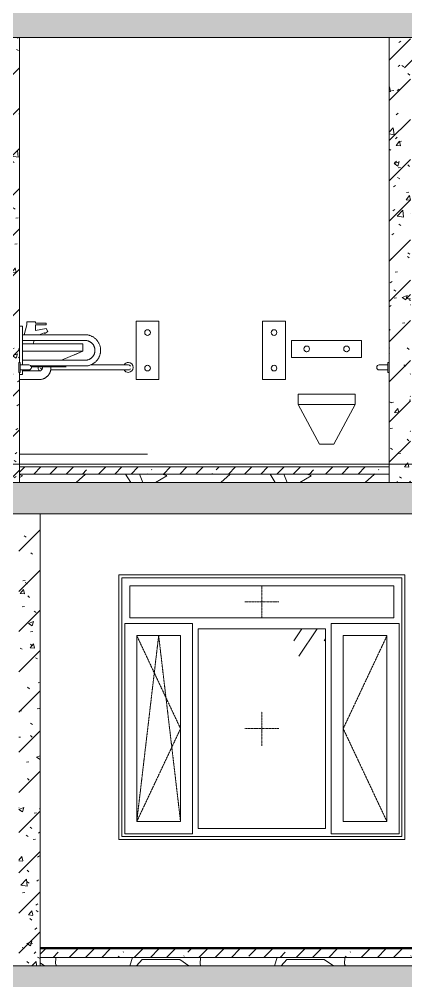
# Model space of a CAD drawing. Header units: millimetres. Extents: x -515342 to 330399, y -224905 to 507333.
# Drawn here: x 91848 to 94567, y 87797 to 94561 of the extents above; entities that cross this region are included whole.
import ezdxf

# ---------------------------------------------------------------- set-up
doc = ezdxf.new("R2010")
doc.units = ezdxf.units.MM
doc.linetypes.add('ASVP_Штриховая_ш2 п1', pattern=[3, 2, -1])
doc.layers.get('0').update_dxf_attribs({"lineweight": 0})
for name, color, linetype, lineweight in [('Аннотация', 7, 'Continuous', 0), ('Линии', 7, 'Continuous', 0), ('Оборудование', 7, 'Continuous', 0), ('Окна', 7, 'Continuous', 0), ('Окна открывание', 7, 'Continuous', 0), ('Отметки', 7, 'Continuous', 0), ('Перекрытие', 7, 'Continuous', 0), ('Сантехника', 7, 'Continuous', 0), ('Стены внутренние', 7, 'Continuous', 0), ('Стены перегородки', 7, 'Continuous', 0)]:
    doc.layers.add(name, color=color, linetype=linetype, lineweight=lineweight)
pattern_1 = [(45, (136801.12, 95610.5), (-141.42136, 141.42136), [])]
pattern_2 = [(50, (136801.12, 95610.5), (364.368, -31.8783), [38.1, -419.1]), (355, (136801.12, 95610.5), (-70.486, 382.1133), [30.48, -335.28]), (100.451, (136831.5, 95607.84), (293.885, 350.2334), [32.38, -356.18]), (46.184, (136801.12, 95712.1), (542.1585, -84.086), [57.15, -628.65]), (96.636, (136846.3, 95705.1), (474.805, 494.8554), [48.57, -534.27]), (351.184, (136801.1, 95712.1), (474.81, 494.85), [45.72, -502.92]), (21, (136851.92, 95686.7), (303.2285, -204.5305), [38.1, -419.1]), (326, (136851.92, 95686.7), (123.604, 368.376), [30.48, -335.28]), (71.451, (136877.2, 95669.65), (426.834, 163.8427), [32.38, -356.18]), (37.5, (136801.12, 95610.49), (6.17665, 169.11015), [16.764, -314.452, 16.764, -323.596, -336.55]), (37.5, (136801.12, 95610.49), (6.17665, 169.11015), [-671.576, 16.764, -319.786]), (7.5, (136801.12, 95610.5), (133.6389, 200.3615), [16.764, -177.292, 16.764, -306.832, -128.27]), (7.5, (136801.12, 95610.5), (133.6389, 200.3615), [-517.652, 16.764, -111.506]), (327.5, (136687.84, 95610.49), (271.1818, -11.45836), [16.764, -110.236, 16.764, -379.476, -525.78]), (327.5, (136687.84, 95610.49), (271.1818, -11.45836), [-523.24, 16.764, -509.016]), (317.5, (136637.04, 95610.5), (296.2585, 50.8528), [16.764, -148.336, 16.764, -246.38, -373.38]), (317.5, (136637.04, 95610.5), (296.2585, 50.8528), [-428.244, 16.764, -356.616])]
pattern_3 = [(45, (136801.12, 95610.5), (-224.5064, 224.5064), []), (45, (137025.63, 95610.5), (-224.5064, 224.5064), [396.875, -79.375, 3.353, -76.022])]
pattern_4 = [(228.013, (137532.64, 96626.49), (-8127.96659, -9144.02968), [136.689, -13532.193]), (184.97, (137441.203, 96524.893), (12191.995474, 1016.05502), [234.562, -23221.62]), (132.51, (137207.52, 96504.57), (10159.91241, -11176.07977), [165.393, -16373.889]), (267.274, (136811.283, 96250.573), (1015.889526, 20320.005773), [213.602, -21146.575]), (292.834, (136801.123, 96037.213), (-5080.074175, 12191.97012), [209.453, -20735.923]), (357.274, (136882.403, 95844.173), (-20320.005773, 1015.889526), [213.602, -21146.575]), (37.694, (137095.763, 95834.013), (-13208.042725, -10159.944606), [282.477, -27965.247]), (72.255, (137319.283, 96006.733), (7112.12749, 22351.9589), [266.688, -26402.102]), (121.43, (137400.563, 96260.733), (-8128.10005, 13207.93827), [214.325, -21218.218]), (175.236, (137288.8, 96443.61), (11175.99406, -1016.06972), [244.685, -11989.575]), (222.397, (137044.963, 96463.933), (-12192.085586, -11175.907293), [316.431, -31326.709]), (138.814, (137817.12, 96240.41), (-7111.99222, 6096.00977), [108.002, -10692.226]), (171.469, (137735.843, 96311.533), (13207.991535, -2032.054043), [205.473, -20341.855]), (225, (137532.64, 96342), (1e-13, -1016.001), [143.684, -1293.157]), (203.199, (137461.52, 96463.93), (5079.98556, 2032.0367), [77.377, -7660.249]), (291.801, (137390.4, 96433.45), (-1015.9787, 3048.0072), [109.426, -5361.901]), (30.964, (137431.04, 96331.85), (3047.9913, 2032.0134), [177.728, -5746.519]), (161.565, (137583.44, 96423.3), (2031.999, -1016.0024), [128.515, -3084.36]), (16.39, (136801.12, 96433.453), (10159.97517, 3048.081194), [180.035, -17823.531]), (70.346, (136973.84, 96484.25), (-4064.03389, -11175.98797), [151.04, -14952.887]), (293.199, (137583.44, 96626.49), (-2032.0367, 5079.98556), [154.752, -7582.873]), (343.61, (137644.4, 96484.253), (-10159.97517, 3048.081194), [180.035, -17823.531]), (339.444, (136801.12, 95803.53), (-5080.00148, 2031.99615), [173.614, -8507.094]), (294.775, (136963.68, 95742.57), (-5079.97321, 11176.01259), [145.469, -14401.437]), (66.801, (137593.6, 95610.49), (2032.0367, 5079.98556), [154.752, -7582.873]), (17.354, (137654.56, 95752.73), (-13208.00149, -4063.99474), [170.313, -16860.951]), (69.444, (137095.76, 95610.49), (-2031.99615, -5080.00148), [86.807, -8593.901]), (101.31, (137532.64, 95610.5), (-1016.0048, 4063.9989), [51.806, -5128.797]), (165.964, (137522.48, 95661.3), (3048.0036, -1015.9877), [209.453, -3979.62]), (186.009, (137319.28, 95712.093), (10159.99987, 1015.999794), [194.107, -19216.546]), (303.69, (137431.04, 96240.4), (-1015.9976, 2032.0017), [146.53, -3516.71]), (353.157, (137512.323, 96118.493), (17271.99206, -2032.068835), [255.823, -25326.404]), (60.945, (137766.32, 96088.01), (-4064.04974, -7111.97225), [104.603, -10355.757]), (90, (137817.1, 96179.5), (-1016, 1016), [60.96, -955.04]), (120.256, (137298.96, 95742.57), (4063.94492, -7112.03103), [141.147, -13973.576]), (48.013, (137227.84, 95864.49), (8127.96659, 9144.02968), [273.377, -13395.505]), (0, (137410.7, 96067.7), (1016, 1016), [264.16, -751.84]), (325.305, (137674.88, 96067.69), (-10160.01873, 7111.97318), [160.644, -15903.726]), (254.055, (137806.96, 95976.25), (-1015.9713, -4064.0072), [147.932, -7248.66]), (207.646, (137766.323, 95834.013), (-19303.995784, -10160.00796), [240.858, -23844.986]), (175.426, (137552.963, 95722.253), (-13207.99929, 1016.017778), [254.812, -25226.339])]
pattern_5 = [(45, (136801.12, 95610.5), (-114.04925, 114.04925), []), (45, (136915.17, 95610.5), (-114.04925, 114.04925), [201.613, -40.323, 3.353, -36.97])]

# ---------------------------------------------------------------- blocks, each defined once
blk = doc.blocks.new('Окно_ПВХ_3Створки_1Фрамуга-верх - АР_Окно_ОП_1820_h_х1970_3ст2фр-в-V15-О_АР_П_Разрез 1-1')
at = {"layer": 'Окна открывание'}
h = blk.add_hatch(dxfattribs=at)
h.set_pattern_fill('FP_5', color=256, style=0, pattern_type=2)
h.set_pattern_definition([(236.31, (49717.4, 8823.7), (-1777.9963, -3556.002), [641.07, -5769.6]), (236.31, (49752.95, 8717), (-1777.9963, -3556.002), [384.64, -6026.03]), (236.31, (49539.6, 8717), (-1777.9963, -3556.002), [384.64, -6026.03])])
h.paths.add_polyline_path([(4957.2, 836), (5851.2, 836), (5851.2, 2242), (4957.2, 2242), (4957.2, 929.1)])
at = {"layer": 'Окна', "color": 253, "true_color": 0xaaaaaa}
for p, q in [((4419.2, 2600), (6389.2, 2600)), ((4419.2, 2600), (4419.2, 780)), ((4419.2, 780), (4419.2, 2600)), ((4419.2, 2600), (6389.2, 2600)), ((6389.2, 2600), (6389.2, 780)), ((6389.2, 2600), (6389.2, 780)), ((6333.2, 2544), (4475.2, 2544)), ((4475.2, 2544), (4475.2, 2318)), ((6333.2, 2318), (6333.2, 2544)), ((6333.2, 2318), (4475.2, 2318)), ((4917.2, 2278), (4439.2, 2278)), ((4439.2, 800), (4439.2, 2278)), ((4917.2, 800), (4917.2, 2278)), ((4957.2, 2242), (4957.2, 836)), ((5851.2, 2242), (4957.2, 2242)), ((5851.2, 2242), (5851.2, 836)), ((6369.2, 2278), (5891.2, 2278)), ((5891.2, 800), (5891.2, 2278)), ((6369.2, 800), (6369.2, 2278)), ((4524.2, 2193), (4832.2, 2193)), ((4524.2, 885), (4524.2, 2193)), ((4832.2, 2193), (4832.2, 885)), ((5976.2, 2193), (6284.2, 2193)), ((5976.2, 885), (5976.2, 2193)), ((6284.2, 2193), (6284.2, 885)), ((4832.2, 885), (4524.2, 885)), ((6284.2, 885), (5976.2, 885)), ((4957.2, 836), (5851.2, 836)), ((6389.2, 780), (4419.2, 780)), ((6389.2, 780), (4419.2, 780)), ((4439.2, 800), (4917.2, 800)), ((5891.2, 800), (6369.2, 800))]:
    blk.add_line(p, q, dxfattribs=at)
at = {"layer": 'Окна открывание', "linetype": 'ASVP_Штриховая_ш2 п1'}
for p, q in [((5404.2, 2318), (5404.2, 2544)), ((5524.2, 2431), (5284.2, 2431)), ((4524.2, 885), (4678.2, 2193)), ((4524.2, 2193), (4832.2, 1539)), ((4678.2, 2193), (4832.2, 885)), ((6284.2, 2193), (5976.2, 1539)), ((5404.2, 1419), (5404.2, 1659)), ((4832.2, 1539), (4524.2, 885)), ((5284.2, 1539), (5524.2, 1539)), ((5976.2, 1539), (6284.2, 885))]:
    blk.add_line(p, q, dxfattribs=at)
blk = doc.blocks.new('СД_Люблино_Фасады_rvt-1-О_АР_П_Разрез 1-1')
at = {"layer": 'Стены внутренние'}
for p, q in [((4399.2, 2620), (6409.2, 2620)), ((4399.2, 760), (4399.2, 2620)), ((6409.2, 2620), (6409.2, 760)), ((6409.2, 760), (4399.2, 760))]:
    blk.add_line(p, q, dxfattribs=at)
at = {"layer": 'Окна', "lineweight": 9}
blk.add_blockref('Окно_ПВХ_3Створки_1Фрамуга-верх - АР_Окно_ОП_1820_h_х1970_3ст2фр-в-V15-О_АР_П_Разрез 1-1', (0, 0), dxfattribs=at)
blk = doc.blocks.new('МГН_Санузел_Поручень горизонтальный - АР_Сантехнические приборы_МГН_Поручень горизонтальный-3156318-О_АР_П_Разрез 1-1')
at = {"layer": 'Сантехника'}
for p, q in [((93460, 698), (93520, 698)), ((93520, 698), (93460, 698)), ((93520, 698), (93520, 715)), ((93520, 715), (93530, 715)), ((93520, 715), (93530, 715)), ((93520, 645), (93520, 715)), ((93530, 715), (93530, 645)), ((93530, 715), (93530, 645)), ((93520, 662), (93460, 662)), ((93520, 662), (93460, 662)), ((93520, 645), (93520, 662)), ((93530, 645), (93520, 645)), ((93520, 645), (93530, 645))]:
    blk.add_line(p, q, dxfattribs=at)
blk.add_arc((93460, 680), 18, 90, 270, dxfattribs=at)
blk.add_arc((93460, 680), 18, 90, 270, dxfattribs=at)
blk = doc.blocks.new('МГН_Санузел_Поручень горизонтальный - АР_Сантехнические приборы_МГН_Поручень горизонтальный-V217-О_АР_П_Разрез 1-1')
at = {"layer": 'Сантехника'}
for p, q in [((3917.6, 4062), (4425, 4062)), ((4425, 4098), (4199.1, 4098))]:
    blk.add_line(p, q, dxfattribs=at)
at = {"layer": 'Сантехника', "flags": 128}
for points in [[(4465, 4098), (4465, 4098), (4464.9, 4098), (4464.7, 4098), (4464.5, 4098), (4464.2, 4098), (4463.9, 4098), (4463.4, 4098), (4463, 4098), (4462.4, 4098), (4461.8, 4098), (4461.2, 4098), (4460.5, 4098), (4459.7, 4098), (4458.9, 4098), (4458, 4098), (4457.1, 4098), (4456.1, 4098), (4455.1, 4098), (4454, 4098), (4452.9, 4098), (4451.7, 4098), (4450.5, 4098), (4449.2, 4098), (4447.9, 4098), (4446.6, 4098), (4445.2, 4098), (4443.9, 4098), (4442.4, 4098), (4441, 4098), (4439.5, 4098), (4438, 4098), (4436.5, 4098), (4434.9, 4098), (4433.4, 4098), (4431.8, 4098), (4430.2, 4098), (4428.6, 4098), (4427, 4098), (4425.4, 4098), (4425, 4098)], [(4425, 4062), (4426.6, 4062), (4428.2, 4062), (4429.8, 4062), (4431.4, 4062), (4432.9, 4062), (4434.5, 4062), (4436.1, 4062), (4437.6, 4062), (4439.1, 4062), (4440.6, 4062), (4442, 4062), (4443.5, 4062), (4444.9, 4062), (4446.2, 4062), (4447.6, 4062), (4448.9, 4062), (4450.2, 4062), (4451.4, 4062), (4452.6, 4062), (4453.7, 4062), (4454.8, 4062), (4455.8, 4062), (4456.8, 4062), (4457.8, 4062), (4458.7, 4062), (4459.5, 4062), (4460.3, 4062), (4461, 4062), (4461.7, 4062), (4462.3, 4062), (4462.8, 4062), (4463.3, 4062), (4463.7, 4062), (4464.1, 4062), (4464.4, 4062), (4464.7, 4062), (4464.8, 4062), (4464.9, 4062), (4465, 4062), (4465, 4062)]]:
    blk.add_lwpolyline(points, dxfattribs=at)
at = {"layer": 'Сантехника'}
for centre, radius, start, end in [((3865, 4080), 35, 171.72064, 225), ((3865, 4080), 18, 195, 210), ((3865, 4080), 18, 225, 238.8218), ((4465, 4080), 35, 90, 149.8098), ((4465, 4080), 35, 210.1902, 270), ((4465, 4080), 18, 260.21954, 270), ((4465, 4080), 18, 90, 98.45953), ((4465, 4080), 35, 270, 90), ((4465, 4080), 18, 30, 90), ((4465, 4080), 18, 270, 300), ((4465, 4080), 18, 315, 330)]:
    blk.add_arc(centre, radius, start, end, dxfattribs=at)
blk = doc.blocks.new('МГН_Санузел_Поручень горизонтальный - АР_Сантехнические приборы_МГН_Поручень горизонтальный-V4-О_АР_П_Разрез 1-1')
at = {"layer": 'Сантехника'}
for p, q in [((90940, 715), (90930, 715)), ((90930, 715), (90930, 645)), ((90940, 715), (90930, 715)), ((90930, 715), (90930, 645)), ((90940, 698), (90940, 715)), ((90940, 645), (90940, 715)), ((91000, 698), (90940, 698)), ((90940, 698), (91000, 698)), ((90930, 645), (90940, 645)), ((90940, 645), (90930, 645)), ((90940, 645), (90940, 662)), ((90940, 662), (91000, 662)), ((90940, 662), (91000, 662))]:
    blk.add_line(p, q, dxfattribs=at)
blk.add_arc((91000, 680), 18, 270, 90, dxfattribs=at)
blk.add_arc((91000, 680), 18, 270, 90, dxfattribs=at)
blk = doc.blocks.new('Опорный поручень - Откидной поручень для унитаза-8752278-О_АР_П_Разрез 1-1')
at = {"layer": 'Оборудование'}
for p, q in [((89080, 1005), (88920, 1005)), ((88920, 1005), (88920, 595)), ((89080, 595), (89080, 1005)), ((88920, 595), (89080, 595))]:
    blk.add_line(p, q, dxfattribs=at)
for centre, start, end in [((89000, 925), 90, 270), ((89000, 925), 270, 90), ((89000, 675), 90, 270), ((89000, 675), 270, 90)]:
    blk.add_arc(centre, 20, start, end, dxfattribs=at)
blk = doc.blocks.new('Опорный поручень - Опорный поручень для раковины-V218-О_АР_П_Разрез 1-1')
at = {"layer": 'Оборудование'}
for p, q in [((3700, 4370), (3720, 4370)), ((3720, 4370), (3720, 4098)), ((4160, 4310), (3720, 4310)), ((3720, 4270), (4160, 4270)), ((4160, 4130), (3720, 4130)), ((3720, 4062), (3720, 4030)), ((3779.8, 4090), (4160, 4090)), ((3720, 4030), (3700, 4030))]:
    blk.add_line(p, q, dxfattribs=at)
at = {"layer": 'Оборудование', "flags": 128}
for points in [[(4160, 4090), (4164.4, 4090.1), (4168.8, 4090.4), (4173.2, 4090.8), (4177.5, 4091.4), (4181.9, 4092.2), (4186.1, 4093.2), (4190.4, 4094.3), (4194.6, 4095.6), (4198.8, 4097.1), (4202.8, 4098.7), (4206.9, 4100.5), (4210.8, 4102.4), (4214.7, 4104.5), (4218.4, 4106.8), (4222.1, 4109.2), (4225.7, 4111.8), (4229.2, 4114.5), (4232.5, 4117.3), (4235.8, 4120.3), (4238.9, 4123.4), (4241.9, 4126.6), (4244.8, 4129.9), (4247.5, 4133.4), (4250.1, 4136.9), (4252.6, 4140.6), (4254.9, 4144.3), (4257, 4148.2), (4259, 4152.1), (4260.8, 4156.1), (4262.5, 4160.1), (4264, 4164.3), (4265.4, 4168.5), (4266.6, 4172.7), (4267.6, 4177), (4268.4, 4181.3), (4269.1, 4185.7), (4269.5, 4190), (4269.9, 4194.4), (4270, 4198.8), (4270, 4203.2), (4269.7, 4207.6), (4269.3, 4212), (4268.8, 4216.4), (4268, 4220.7), (4267.1, 4225), (4266, 4229.3), (4264.8, 4233.5), (4263.4, 4237.6), (4261.8, 4241.7), (4260, 4245.8), (4258.1, 4249.7), (4256, 4253.6), (4253.8, 4257.4), (4251.5, 4261.1), (4248.9, 4264.7), (4246.3, 4268.2), (4243.5, 4271.6), (4240.5, 4274.9), (4237.5, 4278.1), (4234.3, 4281.1), (4231, 4284), (4227.6, 4286.8), (4224.1, 4289.4), (4220.4, 4291.9), (4216.7, 4294.3), (4212.9, 4296.4), (4209, 4298.5), (4205, 4300.4), (4201, 4302.1), (4196.8, 4303.6), (4192.7, 4305), (4188.4, 4306.3), (4184.2, 4307.3), (4179.9, 4308.2), (4175.5, 4308.9), (4171.2, 4309.4), (4166.8, 4309.8), (4162.4, 4310), (4160, 4310)], [(4160, 4270), (4162.8, 4269.9), (4165.6, 4269.8), (4168.4, 4269.5), (4171.2, 4269.1), (4173.9, 4268.6), (4176.6, 4268), (4179.3, 4267.3), (4182, 4266.4), (4184.7, 4265.5), (4187.3, 4264.5), (4189.8, 4263.3), (4192.3, 4262.1), (4194.8, 4260.7), (4197.2, 4259.3), (4199.5, 4257.8), (4201.8, 4256.1), (4204, 4254.4), (4206.2, 4252.6), (4208.2, 4250.7), (4210.2, 4248.8), (4212.1, 4246.7), (4214, 4244.6), (4215.7, 4242.4), (4217.3, 4240.1), (4218.9, 4237.8), (4220.4, 4235.4), (4221.7, 4233), (4223, 4230.5), (4224.2, 4228), (4225.2, 4225.4), (4226.2, 4222.7), (4227.1, 4220.1), (4227.8, 4217.4), (4228.5, 4214.6), (4229, 4211.9), (4229.4, 4209.1), (4229.7, 4206.3), (4229.9, 4203.6), (4230, 4200.8), (4230, 4198), (4229.8, 4195.2), (4229.6, 4192.4), (4229.2, 4189.6), (4228.8, 4186.8), (4228.2, 4184.1), (4227.5, 4181.4), (4226.7, 4178.7), (4225.8, 4176), (4224.8, 4173.4), (4223.7, 4170.9), (4222.4, 4168.3), (4221.1, 4165.9), (4219.7, 4163.5), (4218.2, 4161.1), (4216.6, 4158.8), (4214.9, 4156.6), (4213.1, 4154.4), (4211.3, 4152.3), (4209.3, 4150.3), (4207.3, 4148.4), (4205.2, 4146.5), (4203, 4144.8), (4200.8, 4143.1), (4198.5, 4141.5), (4196.1, 4140), (4193.7, 4138.6), (4191.2, 4137.3), (4188.6, 4136.1), (4186.1, 4135), (4183.4, 4134), (4180.8, 4133.2), (4178.1, 4132.4), (4175.4, 4131.7), (4172.6, 4131.2), (4169.9, 4130.7), (4167.1, 4130.4), (4164.3, 4130.1), (4161.5, 4130), (4160, 4130)]]:
    blk.add_lwpolyline(points, dxfattribs=at)
blk = doc.blocks.new('2D_Трап_1200хх900 - АР_Сантехнические приборы_Трап-10140933-О_АР_П_Разрез 1-1')
at = {"layer": 'Сантехника'}
for p, q in [((90255, 70), (89880, 70)), ((90255, 70), (89880, 70)), ((90405, 70), (90255, 70)), ((90255, 70), (90405, 70)), ((90405, 70), (90780, 70)), ((90405, 70), (90780, 70))]:
    blk.add_line(p, q, dxfattribs=at)
blk = doc.blocks.new('Раковина для МГН 600х450 - Раковина для МГН 600х450-V220-О_АР_П_Разрез 1-1')
at = {"layer": 'Сантехника'}
for p, q in [((3811.2, 4400.2), (3751.2, 4400.2)), ((3751.2, 4400.2), (3751.2, 4380.2)), ((3811.2, 4390.2), (3811.2, 4400.2)), ((3751.2, 4380.2), (3732.4, 4310)), ((3886.2, 4390.2), (3811.2, 4390.2)), ((3811.2, 4340.2), (3811.2, 4380.2)), ((3811.2, 4380.2), (3886.2, 4380.2)), ((3886.2, 4353.5), (3811.2, 4340.2)), ((3877.1, 4319.3), (3898.7, 4331.8)), ((3886.2, 4380.2), (3886.2, 4390.2)), ((3898.7, 4331.8), (3886.2, 4353.5)), ((3721.7, 4270), (3720, 4263.7)), ((3796.5, 4245), (3803.2, 4270.2)), ((3838.3, 4310), (3873.5, 4322.8)), ((3873.5, 4322.8), (3877.1, 4319.3)), ((3720, 4245), (4106, 4245)), ((4106, 4195), (3720, 4195)), ((3720, 4195), (4106, 4195)), ((4146, 4195), (3994.7, 4130)), ((3994.7, 4130), (4145.9, 4195)), ((4146, 4195), (4085.6, 4169)), ((4106, 4245), (4145.9, 4245)), ((4126.4, 4195), (4106, 4195)), ((4142.1, 4195), (4127.2, 4195)), ((4145.9, 4195), (4143.1, 4195)), ((4145.9, 4245), (4146, 4245)), ((4145.9, 4195), (4145.9, 4245)), ((4146, 4195), (4145.9, 4195)), ((4146, 4195), (4145.9, 4195)), ((4145.9, 4195), (4146, 4195)), ((4146, 4195), (4146, 4245)), ((4146, 4195), (4146, 4245)), ((3890, 4085), (3782.2, 4085)), ((3860, 4085), (3860, 4075)), ((3901.6, 4090), (3890, 4085)), ((4028.6, 4085), (3890, 4085)), ((3920, 4075), (3920, 4085)), ((3700, 3995), (3840, 3995)), ((3840, 4055), (3720, 4055))]:
    blk.add_line(p, q, dxfattribs=at)
at = {"layer": 'Сантехника', "flags": 128}
for points in [[(3840, 3995), (3843.2, 3995.1), (3846.4, 3995.3), (3849.6, 3995.6), (3852.7, 3996), (3855.9, 3996.6), (3859, 3997.3), (3862.1, 3998.1), (3865.2, 3999.1), (3868.2, 4000.1), (3871.2, 4001.3), (3874.1, 4002.6), (3876.9, 4004), (3879.8, 4005.6), (3882.5, 4007.2), (3885.2, 4009), (3887.8, 4010.8), (3890.3, 4012.8), (3892.8, 4014.9), (3895.1, 4017), (3897.4, 4019.3), (3899.6, 4021.6), (3901.7, 4024), (3903.6, 4026.5), (3905.5, 4029.1), (3907.3, 4031.8), (3909, 4034.5), (3910.6, 4037.3), (3912, 4040.1), (3913.3, 4043.1), (3914.6, 4046), (3915.7, 4049), (3916.6, 4052.1), (3917.5, 4055.1), (3918.2, 4058.3), (3918.8, 4061.4), (3919.3, 4064.6), (3919.7, 4067.7), (3919.9, 4070.9), (3920, 4074.1), (3920, 4075)], [(3860, 4075), (3860, 4074.2), (3859.9, 4073.4), (3859.9, 4072.6), (3859.7, 4071.8), (3859.6, 4071), (3859.4, 4070.2), (3859.2, 4069.5), (3859, 4068.7), (3858.7, 4068), (3858.4, 4067.2), (3858.1, 4066.5), (3857.7, 4065.8), (3857.4, 4065.1), (3856.9, 4064.4), (3856.5, 4063.7), (3856, 4063.1), (3855.6, 4062.4), (3855, 4061.8), (3854.5, 4061.2), (3853.9, 4060.7), (3853.3, 4060.1), (3852.7, 4059.6), (3852.1, 4059.1), (3851.5, 4058.6), (3850.8, 4058.2), (3850.1, 4057.8), (3849.4, 4057.4), (3848.7, 4057), (3848, 4056.7), (3847.2, 4056.4), (3846.5, 4056.1), (3845.7, 4055.8), (3845, 4055.6), (3844.2, 4055.4), (3843.4, 4055.3), (3842.6, 4055.2), (3841.8, 4055.1), (3841, 4055), (3840.2, 4055), (3840, 4055)]]:
    blk.add_lwpolyline(points, dxfattribs=at)
blk = doc.blocks.new('Унитаз - Общественные _МГН_ - Объем смыва более 6_1 л-8747126-О_АР_П_Разрез 1-1')
at = {"layer": 'Сантехника'}
for p, q in [((92883.5, 750), (92883.5, 870)), ((92883.5, 870), (93375.4, 870)), ((93375.4, 870), (93375.4, 750)), ((93375.4, 750), (92883.5, 750)), ((92929.4, 492.4), (93329.4, 492.4)), ((92929.4, 420), (92929.4, 492.4)), ((93329.4, 492.4), (93329.4, 420)), ((92929.4, 420), (93329.4, 420)), ((93079.4, 140), (92929.4, 420)), ((92929.4, 420), (93329.4, 420)), ((93179.4, 140), (93329.4, 420)), ((93179.4, 140), (93079.4, 140))]:
    blk.add_line(p, q, dxfattribs=at)
for centre, start, end in [((92989.4, 810), 360, 180), ((93269.4, 810), 360, 180), ((92989.4, 810), 180, 360), ((93269.4, 810), 180, 360)]:
    blk.add_arc(centre, 20, start, end, dxfattribs=at)
for points in [[(92987.1, 829.9), (92986.7, 829.8), (92986.3, 829.8), (92985.9, 829.7)], [(92992.8, 829.7), (92992.4, 829.8), (92992.1, 829.8), (92991.7, 829.9)], [(93267.2, 829.9), (93266.8, 829.8), (93266.4, 829.8), (93266, 829.7)], [(93272.9, 829.7), (93272.5, 829.8), (93272.1, 829.8), (93271.7, 829.9)], [(92985.9, 790.3), (92986.3, 790.2), (92986.7, 790.2), (92987.1, 790.1)], [(92991.7, 790.1), (92992.1, 790.2), (92992.4, 790.2), (92992.8, 790.3)], [(93266, 790.3), (93266.4, 790.2), (93266.8, 790.2), (93267.2, 790.1)], [(93271.7, 790.1), (93272.1, 790.2), (93272.5, 790.2), (93272.9, 790.3)]]:
    blk.add_open_spline(points, degree=3, dxfattribs=at)
blk = doc.blocks.new('Высотные отметки - Стрелка вниз-5092-О_АР_П_Разрез 1-1')
at = {"layer": 'Аннотация'}
for p, q in [((6005.2, -350), (6605.2, -350)), ((6305.2, -350), (6093.1, -562.1)), ((6305.2, -350), (6305.2, -850)), ((6305.2, -350), (6517.3, -562.1)), ((6305.2, -850), (7605.2, -850))]:
    blk.add_line(p, q, dxfattribs=at)

msp = doc.modelspace()

# ---------------------------------------------------------------- hatches: boundary and pattern name
at = {"layer": 'Перекрытие'}
h = msp.add_hatch(dxfattribs=at)
h.set_pattern_fill('FP_1', color=256, style=0, pattern_type=2)
h.set_pattern_definition(pattern_3)
h.paths.add_polyline_path([(87845.5296, 94431.3929), (137410.5296, 94431.3929), (137410.5296, 94651.3929), (87845.5296, 94651.3929), (87845.5296, 94435.9791)])
h.paths.add_polyline_path([(141249.4004, 94431.3929), (190085.5296, 94431.3929), (190085.5296, 94651.3929), (140610.5296, 94651.3929), (140610.5296, 94431.3929), (141042.2088, 94431.3929)])
h = msp.add_hatch(dxfattribs=at)
h.set_pattern_fill('FP_19', color=256, style=0, pattern_type=2)
h.set_pattern_definition(pattern_5)
h.paths.add_polyline_path([(94424.1018, 91361.3929), (94450.5296, 91361.3929), (94450.5296, 91411.3929), (91850.5296, 91411.3929), (91850.5296, 91361.3929), (92766.5691, 91361.3929)])
h = msp.add_hatch(dxfattribs=at)
h.set_pattern_fill('FP_23', color=256, style=0, pattern_type=2)
h.set_pattern_definition(pattern_4)
h.paths.add_polyline_path([(94424.1018, 91301.3929), (94450.5296, 91301.3929), (94450.5296, 91361.3929), (91850.5296, 91361.3929), (91850.5296, 91301.3929), (92766.5691, 91301.3929)])
h = msp.add_hatch(dxfattribs=at)
h.set_pattern_fill('FP_1', color=256, style=0, pattern_type=2)
h.set_pattern_definition(pattern_3)
h.paths.add_polyline_path([(190085.5296, 91081.3929), (190085.5296, 91301.3929), (141000.5296, 91301.3929), (141000.5296, 91081.3929), (189732.2317, 91081.3929)])
h.paths.add_polyline_path([(87845.5296, 91081.3929), (137020.5296, 91081.3929), (137020.5296, 91301.3929), (87845.5296, 91301.3929)])
h = msp.add_hatch(dxfattribs=at)
h.set_pattern_fill('FP_19', color=256, style=0, pattern_type=2)
h.set_pattern_definition(pattern_5)
h.paths.add_polyline_path([(105198.0643, 88021.3929), (105990.5296, 88021.3929), (105990.5296, 88029.3929), (91995.5296, 88029.3929), (91995.5296, 88021.3929), (104369.2979, 88021.3929)])
h = msp.add_hatch(dxfattribs=at)
h.set_pattern_fill('FP_19', color=256, style=0, pattern_type=2)
h.set_pattern_definition(pattern_5)
h.paths.add_polyline_path([(105198.0643, 87961.3929), (105990.5296, 87961.3929), (105990.5296, 88021.3929), (91995.5296, 88021.3929), (91995.5296, 87961.3929), (104369.2979, 87961.3929)])
h = msp.add_hatch(dxfattribs=at)
h.set_pattern_fill('FP_23', color=256, style=0, pattern_type=2)
h.set_pattern_definition(pattern_4)
h.paths.add_polyline_path([(105198.0643, 87901.3929), (105990.5296, 87901.3929), (105990.5296, 87961.3929), (91995.5296, 87961.3929), (91995.5296, 87901.3929), (104369.2979, 87901.3929)])
h = msp.add_hatch(dxfattribs=at)
h.set_pattern_fill('FP_1', color=256, style=0, pattern_type=2)
h.set_pattern_definition(pattern_3)
h.paths.add_polyline_path([(88345.5296, 87681.3929), (189585.5296, 87681.3929), (189585.5296, 87901.3929), (88345.5296, 87901.3929)])
at = {"layer": 'Стены внутренние'}
h = msp.add_hatch(dxfattribs=at)
h.set_pattern_fill('FP_2', color=256, style=0, pattern_type=2)
h.set_pattern_definition(pattern_1)
h.paths.add_polyline_path([(91700.5296, 91301.3929), (91850.5296, 91301.3929), (91850.5296, 92076.3929), (91845.5296, 92076.3929), (91845.5296, 92146.3929), (91850.5296, 92146.3929), (91850.5296, 94431.3929), (91700.5296, 94431.3929), (91700.5296, 91481.9777)])
h = msp.add_hatch(dxfattribs=at)
h.set_pattern_fill('FP_3', color=256, style=0, pattern_type=2)
h.set_pattern_definition(pattern_2)
h.paths.add_polyline_path([(91700.5296, 91301.3929), (91850.5296, 91301.3929), (91850.5296, 92076.3929), (91845.5296, 92076.3929), (91845.5296, 92146.3929), (91850.5296, 92146.3929), (91850.5296, 94431.3929), (91700.5296, 94431.3929), (91700.5296, 91481.9777)])
h = msp.add_hatch(dxfattribs=at)
h.set_pattern_fill('FP_2', color=256, style=0, pattern_type=2)
h.set_pattern_definition(pattern_1)
h.paths.add_polyline_path([(94450.5296, 91301.3929), (94600.5296, 91301.3929), (94600.5296, 94431.3929), (94450.5296, 94431.3929), (94450.5296, 91481.9777)])
h = msp.add_hatch(dxfattribs=at)
h.set_pattern_fill('FP_3', color=256, style=0, pattern_type=2)
h.set_pattern_definition(pattern_2)
h.paths.add_polyline_path([(94450.5296, 91301.3929), (94600.5296, 91301.3929), (94600.5296, 94431.3929), (94450.5296, 94431.3929), (94450.5296, 91481.9777)])
h = msp.add_hatch(dxfattribs=at)
h.set_pattern_fill('FP_2', color=256, style=0, pattern_type=2)
h.set_pattern_definition(pattern_1)
h.paths.add_polyline_path([(91995.5296, 87901.3929), (91995.5296, 91081.3929), (91845.5296, 91081.3929), (91845.5296, 87901.3929), (91937.8027, 87901.3929)])
h = msp.add_hatch(dxfattribs=at)
h.set_pattern_fill('FP_3', color=256, style=0, pattern_type=2)
h.set_pattern_definition(pattern_2)
h.paths.add_polyline_path([(91995.5296, 87901.3929), (91995.5296, 91081.3929), (91845.5296, 91081.3929), (91845.5296, 87901.3929), (91937.8027, 87901.3929)])

# ---------------------------------------------------------------- linework, layer by layer
at = {"layer": 'Линии'}
msp.add_line((88345.5296, 91431.3929), (137020.5296, 91431.3929), dxfattribs=at)
at = {"layer": 'Отметки'}
for p, q in [((93983.8396, 94431.3929), (94238.7426, 94431.3929)), ((94238.7426, 94431.3929), (94768.941, 94431.3929)), ((94358.0373, 91081.3929), (94557.3714, 91081.3929)), ((94557.3714, 91081.3929), (94873.961, 91081.3929))]:
    msp.add_line(p, q, dxfattribs=at)
at = {"layer": 'Перекрытие'}
for p, q in [((87845.5296, 94431.3929), (137410.5296, 94431.3929)), ((94450.5296, 91431.3929), (91850.5296, 91431.3929)), ((91850.5296, 91411.3929), (91850.5296, 91301.3929)), ((94450.5296, 91411.3929), (91850.5296, 91411.3929)), ((94450.5296, 91301.3929), (94450.5296, 91411.3929)), ((94450.5296, 91361.3929), (91850.5296, 91361.3929)), ((87845.5296, 91301.3929), (137020.5296, 91301.3929)), ((87845.5296, 91081.3929), (137020.5296, 91081.3929)), ((105990.5296, 88031.3929), (91995.5296, 88031.3929)), ((105990.5296, 88029.3929), (91995.5296, 88029.3929)), ((91995.5296, 88021.3929), (91995.5296, 87901.3929)), ((105990.5296, 88021.3929), (91995.5296, 88021.3929)), ((105990.5296, 87961.3929), (91995.5296, 87961.3929)), ((88345.5296, 87901.3929), (143415.5296, 87901.3929))]:
    msp.add_line(p, q, dxfattribs=at)
at = {"layer": 'Стены перегородки'}
for p, q in [((91850.5296, 92146.3929), (91850.5296, 94431.3929)), ((94450.5296, 94431.3929), (94450.5296, 92146.3929)), ((91850.5296, 91411.3929), (91850.5296, 92076.3929)), ((94450.5296, 92076.3929), (94450.5296, 91411.3929)), ((91995.5296, 88021.3929), (91995.5296, 91081.3929))]:
    msp.add_line(p, q, dxfattribs=at)

# ---------------------------------------------------------------- block references
msp.add_blockref('СД_Люблино_Фасады_rvt-1-О_АР_П_Разрез 1-1', (88150.5296, 88031.3929))
at = {"layer": 'Оборудование'}
for name, p in [('Опорный поручень - Опорный поручень для раковины-V218-О_АР_П_Разрез 1-1', (88150.5296, 88031.3929)), ('Опорный поручень - Откидной поручень для унитаза-8752278-О_АР_П_Разрез 1-1', (3750.5296, 91431.3929)), ('Опорный поручень - Откидной поручень для унитаза-8752278-О_АР_П_Разрез 1-1', (4640.1046, 91431.3929))]:
    msp.add_blockref(name, p, dxfattribs=at)
at = {"layer": 'Отметки'}
msp.add_blockref('Высотные отметки - Стрелка вниз-5092-О_АР_П_Разрез 1-1', (88463.7548, 94781.3929), dxfattribs=at)
at = {"layer": 'Сантехника'}
for name, p in [('Раковина для МГН 600х450 - Раковина для МГН 600х450-V220-О_АР_П_Разрез 1-1', (88150.5296, 88031.3929)), ('Унитаз - Общественные _МГН_ - Объем смыва более 6_1 л-8747126-О_АР_П_Разрез 1-1', (880.6661, 91431.3929)), ('МГН_Санузел_Поручень горизонтальный - АР_Сантехнические приборы_МГН_Поручень горизонтальный-V4-О_АР_П_Разрез 1-1', (915.5296, 91431.3929)), ('МГН_Санузел_Поручень горизонтальный - АР_Сантехнические приборы_МГН_Поручень горизонтальный-V217-О_АР_П_Разрез 1-1', (88150.5296, 88031.3929)), ('МГН_Санузел_Поручень горизонтальный - АР_Сантехнические приборы_МГН_Поручень горизонтальный-3156318-О_АР_П_Разрез 1-1', (920.5296, 91431.3929)), ('2D_Трап_1200хх900 - АР_Сантехнические приборы_Трап-10140933-О_АР_П_Разрез 1-1', (1970.5296, 91431.3929))]:
    msp.add_blockref(name, p, dxfattribs=at)

doc.saveas('drawing.dxf')
